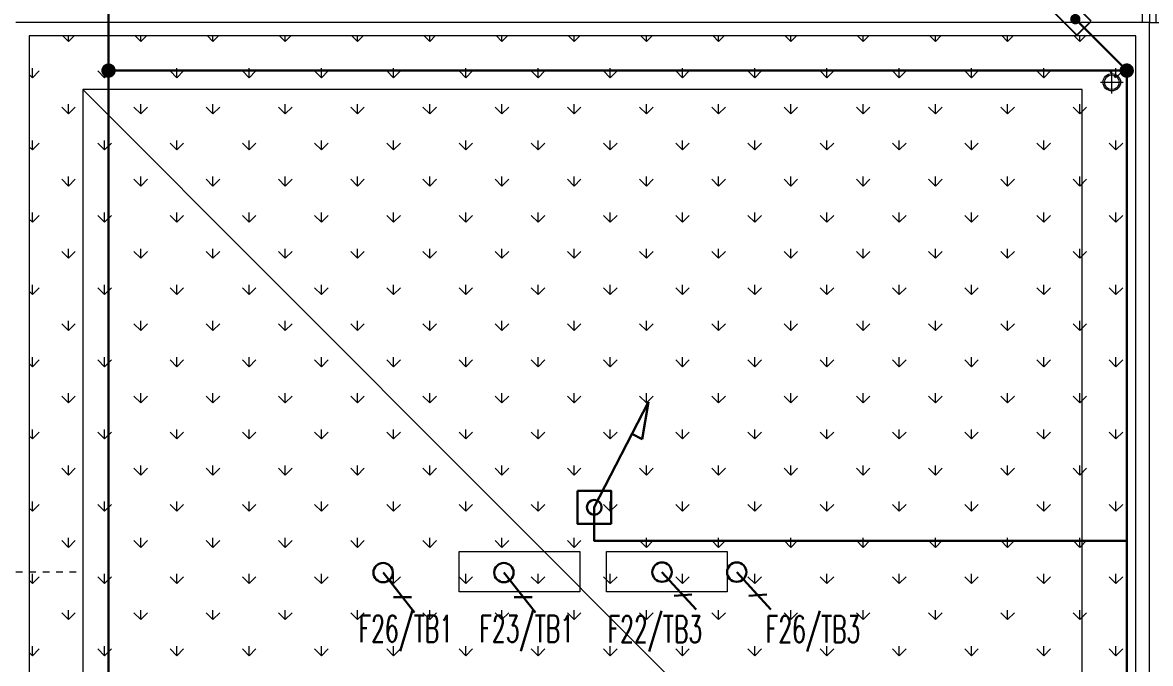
# Model space of a CAD drawing. Header units: millimetres. Extents: x 1780 to 154263, y -7240 to 17216.
# Drawn here: x 128269 to 129110, y 3219 to 3697 of the extents above; entities that cross this region are included whole.
import ezdxf

# ---------------------------------------------------------------- set-up
doc = ezdxf.new("R2010")
doc.units = ezdxf.units.MM
doc.linetypes.add('0.5_0.5', pattern=[1, 0.5, -0.5])
for name, color, linetype, lineweight in [('2d_SX_aranżacja drukowana', 200, 'Continuous', 5), ('2d_SX_instalacje - kanalizacja opadowa', 130, 'Continuous', 5), ('2d_SX_instalacje szkic - kanalizacja sanitarna', 44, 'Continuous', 5), ('2d_SX_przebicia', 96, 'Continuous', 13), ('2d_SX_szraf', 251, 'Continuous', 0), ('2d_SX_widok', 10, 'Continuous', 9)]:
    doc.layers.add(name, color=color, linetype=linetype, lineweight=lineweight)
for name, color, linetype in [('2d_SX_rewizja 18 września', 210, 'Continuous'), ('60 instalacje elektryka', 10, 'Continuous'), ('BA-widok', 1, 'Continuous')]:
    doc.layers.add(name, color=color, linetype=linetype)
doc.styles.add('OPIS', font='simplex.shx', dxfattribs={"width": 0.7, "height": 4})

# ---------------------------------------------------------------- blocks, each defined once
blk = doc.blocks.new('bc dach')
at = {"layer": '2d_SX_aranżacja drukowana', "color": 8}
for p, q in [((108007.61, 5210.34), (108007.61, 5240.34)), ((108007.61, 5240.34), (108097.61, 5240.34)), ((108097.61, 5240.34), (108097.61, 5210.34)), ((108117.61, 5210.34), (108117.61, 5240.34)), ((108117.61, 5240.34), (108207.61, 5240.34)), ((108207.61, 5240.34), (108207.61, 5210.34)), ((108097.61, 5210.34), (108007.61, 5210.34)), ((108207.61, 5210.34), (108117.61, 5210.34))]:
    blk.add_line(p, q, dxfattribs=at)
at = {"layer": '2d_SX_instalacje - kanalizacja opadowa', "color": 8, "linetype": '0.5_0.5', "ltscale": 10}
blk.add_line((107677, 5225.34), (107722, 5225.34), dxfattribs=at)
at = {"layer": '2d_SX_instalacje szkic - kanalizacja sanitarna', "color": 8}
for points in [[(108494.5, 5581.84), (108494.5, 5598.84)], [(108486, 5590.34), (108503, 5590.34)]]:
    blk.add_lwpolyline(points, dxfattribs=at)
blk.add_circle((108494.5, 5590.34), 5.5, dxfattribs=at)
at = {"layer": '2d_SX_przebicia', "color": 8}
blk.add_circle((108494.5, 5590.34), 6.5, dxfattribs=at)
at = {"layer": '2d_SX_szraf', "color": 8, "linetype": 'Continuous'}
for p, q in [((107716.29, 5620.67), (107712.12, 5624.84)), ((107716.29, 5620.67), (107716.29, 5624.84)), ((107716.29, 5620.67), (107720.46, 5624.84)), ((107770.17, 5620.67), (107766, 5624.84)), ((107770.17, 5620.67), (107770.17, 5624.84)), ((107770.17, 5620.67), (107774.34, 5624.84)), ((107824.05, 5620.67), (107819.88, 5624.84)), ((107824.05, 5620.67), (107824.05, 5624.84)), ((107824.05, 5620.67), (107828.22, 5624.84)), ((107877.93, 5620.67), (107873.76, 5624.84)), ((107877.93, 5620.67), (107877.93, 5624.84)), ((107877.93, 5620.67), (107882.1, 5624.84)), ((107931.81, 5620.67), (107927.64, 5624.84)), ((107931.81, 5620.67), (107931.81, 5624.84)), ((107931.81, 5620.67), (107935.98, 5624.84)), ((107985.69, 5620.67), (107981.52, 5624.84)), ((107985.69, 5620.67), (107985.69, 5624.84)), ((107985.69, 5620.67), (107989.87, 5624.84)), ((108039.58, 5620.67), (108035.4, 5624.84)), ((108039.58, 5620.67), (108039.58, 5624.84)), ((108039.58, 5620.67), (108043.75, 5624.84)), ((108093.46, 5620.67), (108089.29, 5624.84)), ((108093.46, 5620.67), (108093.46, 5624.84)), ((108093.46, 5620.67), (108097.63, 5624.84)), ((108147.34, 5620.67), (108143.17, 5624.84)), ((108147.34, 5620.67), (108147.34, 5624.84)), ((108147.34, 5620.67), (108151.51, 5624.84)), ((108201.22, 5620.67), (108197.05, 5624.84)), ((108201.22, 5620.67), (108201.22, 5624.84)), ((108201.22, 5620.67), (108205.39, 5624.84)), ((108255.1, 5620.67), (108250.93, 5624.84)), ((108255.1, 5620.67), (108255.1, 5624.84)), ((108255.1, 5620.67), (108259.27, 5624.84)), ((108308.98, 5620.67), (108304.81, 5624.84)), ((108308.98, 5620.67), (108308.98, 5624.84)), ((108308.98, 5620.67), (108313.16, 5624.84)), ((108362.87, 5620.67), (108358.69, 5624.84)), ((108362.87, 5620.67), (108362.87, 5624.84)), ((108362.87, 5620.67), (108367.04, 5624.84)), ((108416.75, 5620.67), (108412.58, 5624.84)), ((108416.75, 5620.67), (108416.75, 5624.84)), ((108416.75, 5620.67), (108420.92, 5624.84)), ((108470.63, 5620.67), (108466.46, 5624.84)), ((108470.63, 5620.67), (108470.63, 5624.84)), ((108470.63, 5620.67), (108474.8, 5624.84)), ((107689.35, 5593.73), (107687, 5596.08)), ((107689.35, 5593.73), (107689.35, 5600.87)), ((107689.35, 5593.73), (107694.4, 5598.78)), ((107743.23, 5593.73), (107738.18, 5598.78)), ((107743.23, 5593.73), (107743.23, 5600.87)), ((107743.23, 5593.73), (107748.28, 5598.78)), ((107797.11, 5593.73), (107792.06, 5598.78)), ((107797.11, 5593.73), (107797.11, 5600.87)), ((107797.11, 5593.73), (107802.16, 5598.78)), ((107850.99, 5593.73), (107845.94, 5598.78)), ((107850.99, 5593.73), (107850.99, 5600.87)), ((107850.99, 5593.73), (107856.04, 5598.78)), ((107904.87, 5593.73), (107899.82, 5598.78)), ((107904.87, 5593.73), (107904.87, 5600.87)), ((107904.87, 5593.73), (107909.92, 5598.78)), ((107958.75, 5593.73), (107953.7, 5598.78)), ((107958.75, 5593.73), (107958.75, 5600.87)), ((107958.75, 5593.73), (107963.81, 5598.78)), ((108012.64, 5593.73), (108007.58, 5598.78)), ((108012.64, 5593.73), (108012.64, 5600.87)), ((108012.64, 5593.73), (108017.69, 5598.78)), ((108066.52, 5593.73), (108061.47, 5598.78)), ((108066.52, 5593.73), (108066.52, 5600.87)), ((108066.52, 5593.73), (108071.57, 5598.78)), ((108120.4, 5593.73), (108115.35, 5598.78)), ((108120.4, 5593.73), (108120.4, 5600.87)), ((108120.4, 5593.73), (108125.45, 5598.78)), ((108174.28, 5593.73), (108169.23, 5598.78)), ((108174.28, 5593.73), (108174.28, 5600.87)), ((108174.28, 5593.73), (108179.33, 5598.78)), ((108228.16, 5593.73), (108223.11, 5598.78)), ((108228.16, 5593.73), (108228.16, 5600.87)), ((108228.16, 5593.73), (108233.21, 5598.78)), ((108282.04, 5593.73), (108276.99, 5598.78)), ((108282.04, 5593.73), (108282.04, 5600.87)), ((108282.04, 5593.73), (108287.09, 5598.78)), ((108335.92, 5593.73), (108330.87, 5598.78)), ((108335.92, 5593.73), (108335.92, 5600.87)), ((108335.92, 5593.73), (108340.98, 5598.78)), ((108389.81, 5593.73), (108384.75, 5598.78)), ((108389.81, 5593.73), (108389.81, 5600.87)), ((108389.81, 5593.73), (108394.86, 5598.78)), ((108443.69, 5593.73), (108438.64, 5598.78)), ((108443.69, 5593.73), (108443.69, 5600.87)), ((108443.69, 5593.73), (108448.74, 5598.78)), ((108494.5, 5596.8), (108492.52, 5598.78)), ((108497.57, 5593.73), (108496.13, 5595.16)), ((108497.57, 5594.57), (108497.57, 5600.87)), ((108498.16, 5594.32), (108502.62, 5598.78)), ((107716.29, 5566.79), (107711.24, 5571.84)), ((107716.29, 5566.79), (107716.29, 5573.93)), ((107716.29, 5566.79), (107721.34, 5571.84)), ((107770.17, 5566.79), (107765.12, 5571.84)), ((107770.17, 5566.79), (107770.17, 5573.93)), ((107770.17, 5566.79), (107775.22, 5571.84)), ((107824.05, 5566.79), (107819, 5571.84)), ((107824.05, 5566.79), (107824.05, 5573.93)), ((107824.05, 5566.79), (107829.1, 5571.84)), ((107877.93, 5566.79), (107872.88, 5571.84)), ((107877.93, 5566.79), (107877.93, 5573.93)), ((107877.93, 5566.79), (107882.98, 5571.84)), ((107931.81, 5566.79), (107926.76, 5571.84)), ((107931.81, 5566.79), (107931.81, 5573.93)), ((107931.81, 5566.79), (107936.86, 5571.84)), ((107985.69, 5566.79), (107980.64, 5571.84)), ((107985.69, 5566.79), (107985.69, 5573.93)), ((107985.69, 5566.79), (107990.75, 5571.84)), ((108039.58, 5566.79), (108034.52, 5571.84)), ((108039.58, 5566.79), (108039.58, 5573.93)), ((108039.58, 5566.79), (108044.63, 5571.84)), ((108093.46, 5566.79), (108088.41, 5571.84)), ((108093.46, 5566.79), (108093.46, 5573.93)), ((108093.46, 5566.79), (108098.51, 5571.84)), ((108147.34, 5566.79), (108142.29, 5571.84)), ((108147.34, 5566.79), (108147.34, 5573.93)), ((108147.34, 5566.79), (108152.39, 5571.84)), ((108201.22, 5566.79), (108196.17, 5571.84)), ((108201.22, 5566.79), (108201.22, 5573.93)), ((108201.22, 5566.79), (108206.27, 5571.84)), ((108255.1, 5566.79), (108250.05, 5571.84)), ((108255.1, 5566.79), (108255.1, 5573.93)), ((108255.1, 5566.79), (108260.15, 5571.84)), ((108308.98, 5566.79), (108303.93, 5571.84)), ((108308.98, 5566.79), (108308.98, 5573.93)), ((108308.98, 5566.79), (108314.04, 5571.84)), ((108362.87, 5566.79), (108357.81, 5571.84)), ((108362.87, 5566.79), (108362.87, 5573.93)), ((108362.87, 5566.79), (108367.92, 5571.84)), ((108416.75, 5566.79), (108411.7, 5571.84)), ((108416.75, 5566.79), (108416.75, 5573.93)), ((108416.75, 5566.79), (108421.8, 5571.84)), ((108470.63, 5566.79), (108465.58, 5571.84)), ((108470.63, 5566.79), (108470.63, 5573.93)), ((108470.63, 5566.79), (108475.68, 5571.84)), ((107689.35, 5539.85), (107689.35, 5546.99)), ((107689.35, 5539.85), (107694.4, 5544.9)), ((107743.23, 5539.85), (107738.18, 5544.9)), ((107743.23, 5539.85), (107743.23, 5546.99)), ((107743.23, 5539.85), (107748.28, 5544.9)), ((107797.11, 5539.85), (107792.06, 5544.9)), ((107797.11, 5539.85), (107797.11, 5546.99)), ((107797.11, 5539.85), (107802.16, 5544.9)), ((107850.99, 5539.85), (107845.94, 5544.9)), ((107850.99, 5539.85), (107850.99, 5546.99)), ((107850.99, 5539.85), (107856.04, 5544.9)), ((107904.87, 5539.85), (107899.82, 5544.9)), ((107904.87, 5539.85), (107904.87, 5546.99)), ((107904.87, 5539.85), (107909.92, 5544.9)), ((107958.75, 5539.85), (107953.7, 5544.9)), ((107958.75, 5539.85), (107958.75, 5546.99)), ((107958.75, 5539.85), (107963.81, 5544.9)), ((108012.64, 5539.85), (108007.58, 5544.9)), ((108012.64, 5539.85), (108012.64, 5546.99)), ((108012.64, 5539.85), (108017.69, 5544.9)), ((108066.52, 5539.85), (108061.47, 5544.9)), ((108066.52, 5539.85), (108066.52, 5546.99)), ((108066.52, 5539.85), (108071.57, 5544.9)), ((108120.4, 5539.85), (108115.35, 5544.9)), ((108120.4, 5539.85), (108120.4, 5546.99)), ((108120.4, 5539.85), (108125.45, 5544.9)), ((108174.28, 5539.85), (108169.23, 5544.9)), ((108174.28, 5539.85), (108174.28, 5546.99)), ((108174.28, 5539.85), (108179.33, 5544.9)), ((108228.16, 5539.85), (108223.11, 5544.9)), ((108228.16, 5539.85), (108228.16, 5546.99)), ((108228.16, 5539.85), (108233.21, 5544.9)), ((108282.04, 5539.85), (108276.99, 5544.9)), ((108282.04, 5539.85), (108282.04, 5546.99)), ((108282.04, 5539.85), (108287.09, 5544.9)), ((108335.92, 5539.85), (108330.87, 5544.9)), ((108335.92, 5539.85), (108335.92, 5546.99)), ((108335.92, 5539.85), (108340.98, 5544.9)), ((108389.81, 5539.85), (108384.75, 5544.9)), ((108389.81, 5539.85), (108389.81, 5546.99)), ((108389.81, 5539.85), (108394.86, 5544.9)), ((108443.69, 5539.85), (108438.64, 5544.9)), ((108443.69, 5539.85), (108443.69, 5546.99)), ((108443.69, 5539.85), (108448.74, 5544.9)), ((108497.57, 5539.85), (108492.52, 5544.9)), ((108497.57, 5539.85), (108497.57, 5546.99)), ((108497.57, 5539.85), (108502.62, 5544.9)), ((107689.35, 5539.85), (107687, 5542.2)), ((107716.29, 5512.91), (107716.29, 5520.05)), ((107770.17, 5512.91), (107770.17, 5520.05)), ((107824.05, 5512.91), (107824.05, 5520.05)), ((107877.93, 5512.91), (107877.93, 5520.05)), ((107931.81, 5512.91), (107931.81, 5520.05)), ((107985.69, 5512.91), (107985.69, 5520.05)), ((108039.58, 5512.91), (108039.58, 5520.05)), ((108093.46, 5512.91), (108093.46, 5520.05)), ((108147.34, 5512.91), (108147.34, 5520.05)), ((108201.22, 5512.91), (108201.22, 5520.05)), ((108255.1, 5512.91), (108255.1, 5520.05)), ((108308.98, 5512.91), (108308.98, 5520.05)), ((108362.87, 5512.91), (108362.87, 5520.05)), ((108416.75, 5512.91), (108416.75, 5520.05)), ((108470.63, 5512.91), (108470.63, 5520.05)), ((107716.29, 5512.91), (107711.24, 5517.96)), ((107716.29, 5512.91), (107721.34, 5517.96)), ((107770.17, 5512.91), (107765.12, 5517.96)), ((107770.17, 5512.91), (107775.22, 5517.96)), ((107824.05, 5512.91), (107819, 5517.96)), ((107824.05, 5512.91), (107829.1, 5517.96)), ((107877.93, 5512.91), (107872.88, 5517.96)), ((107877.93, 5512.91), (107882.98, 5517.96)), ((107931.81, 5512.91), (107926.76, 5517.96)), ((107931.81, 5512.91), (107936.86, 5517.96)), ((107985.69, 5512.91), (107980.64, 5517.96)), ((107985.69, 5512.91), (107990.75, 5517.96)), ((108039.58, 5512.91), (108034.52, 5517.96)), ((108039.58, 5512.91), (108044.63, 5517.96)), ((108093.46, 5512.91), (108088.41, 5517.96)), ((108093.46, 5512.91), (108098.51, 5517.96)), ((108147.34, 5512.91), (108142.29, 5517.96)), ((108147.34, 5512.91), (108152.39, 5517.96)), ((108201.22, 5512.91), (108196.17, 5517.96)), ((108201.22, 5512.91), (108206.27, 5517.96)), ((108255.1, 5512.91), (108250.05, 5517.96)), ((108255.1, 5512.91), (108260.15, 5517.96)), ((108308.98, 5512.91), (108303.93, 5517.96)), ((108308.98, 5512.91), (108314.04, 5517.96)), ((108362.87, 5512.91), (108357.81, 5517.96)), ((108362.87, 5512.91), (108367.92, 5517.96)), ((108416.75, 5512.91), (108411.7, 5517.96)), ((108416.75, 5512.91), (108421.8, 5517.96)), ((108470.63, 5512.91), (108465.58, 5517.96)), ((108470.63, 5512.91), (108475.68, 5517.96)), ((107689.35, 5485.97), (107687, 5488.31)), ((107689.35, 5485.97), (107689.35, 5493.11)), ((107689.35, 5485.97), (107694.4, 5491.02)), ((107743.23, 5485.97), (107738.18, 5491.02)), ((107743.23, 5485.97), (107743.23, 5493.11)), ((107743.23, 5485.97), (107748.28, 5491.02)), ((107797.11, 5485.97), (107792.06, 5491.02)), ((107797.11, 5485.97), (107797.11, 5493.11)), ((107797.11, 5485.97), (107802.16, 5491.02)), ((107850.99, 5485.97), (107845.94, 5491.02)), ((107850.99, 5485.97), (107850.99, 5493.11)), ((107850.99, 5485.97), (107856.04, 5491.02)), ((107904.87, 5485.97), (107899.82, 5491.02)), ((107904.87, 5485.97), (107904.87, 5493.11)), ((107904.87, 5485.97), (107909.92, 5491.02)), ((107958.75, 5485.97), (107953.7, 5491.02)), ((107958.75, 5485.97), (107958.75, 5493.11)), ((107958.75, 5485.97), (107963.81, 5491.02)), ((108012.64, 5485.97), (108007.58, 5491.02)), ((108012.64, 5485.97), (108012.64, 5493.11)), ((108012.64, 5485.97), (108017.69, 5491.02)), ((108066.52, 5485.97), (108061.47, 5491.02)), ((108066.52, 5485.97), (108066.52, 5493.11)), ((108066.52, 5485.97), (108071.57, 5491.02)), ((108120.4, 5485.97), (108115.35, 5491.02)), ((108120.4, 5485.97), (108120.4, 5493.11)), ((108120.4, 5485.97), (108125.45, 5491.02)), ((108174.28, 5485.97), (108169.23, 5491.02)), ((108174.28, 5485.97), (108174.28, 5493.11)), ((108174.28, 5485.97), (108179.33, 5491.02)), ((108228.16, 5485.97), (108223.11, 5491.02)), ((108228.16, 5485.97), (108228.16, 5493.11)), ((108228.16, 5485.97), (108233.21, 5491.02)), ((108282.04, 5485.97), (108276.99, 5491.02)), ((108282.04, 5485.97), (108282.04, 5493.11)), ((108282.04, 5485.97), (108287.09, 5491.02)), ((108335.92, 5485.97), (108330.87, 5491.02)), ((108335.92, 5485.97), (108335.92, 5493.11)), ((108335.92, 5485.97), (108340.98, 5491.02)), ((108389.81, 5485.97), (108384.75, 5491.02)), ((108389.81, 5485.97), (108389.81, 5493.11)), ((108389.81, 5485.97), (108394.86, 5491.02)), ((108443.69, 5485.97), (108438.64, 5491.02)), ((108443.69, 5485.97), (108443.69, 5493.11)), ((108443.69, 5485.97), (108448.74, 5491.02)), ((108497.57, 5485.97), (108492.52, 5491.02)), ((108497.57, 5485.97), (108497.57, 5493.11)), ((108497.57, 5485.97), (108502.62, 5491.02)), ((107716.29, 5459.03), (107711.24, 5464.08)), ((107716.29, 5459.03), (107716.29, 5466.17)), ((107716.29, 5459.03), (107721.34, 5464.08)), ((107770.17, 5459.03), (107765.12, 5464.08)), ((107770.17, 5459.03), (107770.17, 5466.17)), ((107770.17, 5459.03), (107775.22, 5464.08)), ((107824.05, 5459.03), (107819, 5464.08)), ((107824.05, 5459.03), (107824.05, 5466.17)), ((107824.05, 5459.03), (107829.1, 5464.08)), ((107877.93, 5459.03), (107872.88, 5464.08)), ((107877.93, 5459.03), (107877.93, 5466.17)), ((107877.93, 5459.03), (107882.98, 5464.08)), ((107931.81, 5459.03), (107926.76, 5464.08)), ((107931.81, 5459.03), (107931.81, 5466.17)), ((107931.81, 5459.03), (107936.86, 5464.08)), ((107985.69, 5459.03), (107980.64, 5464.08)), ((107985.69, 5459.03), (107985.69, 5466.17)), ((107985.69, 5459.03), (107990.75, 5464.08)), ((108039.58, 5459.03), (108034.52, 5464.08)), ((108039.58, 5459.03), (108039.58, 5466.17)), ((108039.58, 5459.03), (108044.63, 5464.08)), ((108093.46, 5459.03), (108088.41, 5464.08)), ((108093.46, 5459.03), (108093.46, 5466.17)), ((108093.46, 5459.03), (108098.51, 5464.08)), ((108147.34, 5459.03), (108142.29, 5464.08)), ((108147.34, 5459.03), (108147.34, 5466.17)), ((108147.34, 5459.03), (108152.39, 5464.08)), ((108201.22, 5459.03), (108196.17, 5464.08)), ((108201.22, 5459.03), (108201.22, 5466.17)), ((108201.22, 5459.03), (108206.27, 5464.08)), ((108255.1, 5459.03), (108250.05, 5464.08)), ((108255.1, 5459.03), (108255.1, 5466.17)), ((108255.1, 5459.03), (108260.15, 5464.08)), ((108308.98, 5459.03), (108303.93, 5464.08)), ((108308.98, 5459.03), (108308.98, 5466.17)), ((108308.98, 5459.03), (108314.04, 5464.08)), ((108362.87, 5459.03), (108357.81, 5464.08)), ((108362.87, 5459.03), (108362.87, 5466.17)), ((108362.87, 5459.03), (108367.92, 5464.08)), ((108416.75, 5459.03), (108411.7, 5464.08)), ((108416.75, 5459.03), (108416.75, 5466.17)), ((108416.75, 5459.03), (108421.8, 5464.08)), ((108470.63, 5459.03), (108465.58, 5464.08)), ((108470.63, 5459.03), (108470.63, 5466.17)), ((108470.63, 5459.03), (108475.68, 5464.08)), ((107689.35, 5432.08), (107689.35, 5439.23)), ((107689.35, 5432.08), (107694.4, 5437.14)), ((107743.23, 5432.08), (107738.18, 5437.14)), ((107743.23, 5432.08), (107743.23, 5439.23)), ((107743.23, 5432.08), (107748.28, 5437.14)), ((107797.11, 5432.08), (107792.06, 5437.14)), ((107797.11, 5432.08), (107797.11, 5439.23)), ((107797.11, 5432.08), (107802.16, 5437.14)), ((107850.99, 5432.08), (107845.94, 5437.14)), ((107850.99, 5432.08), (107850.99, 5439.23)), ((107850.99, 5432.08), (107856.04, 5437.14)), ((107904.87, 5432.08), (107899.82, 5437.14)), ((107904.87, 5432.08), (107904.87, 5439.23)), ((107904.87, 5432.08), (107909.92, 5437.14)), ((107958.75, 5432.08), (107953.7, 5437.14)), ((107958.75, 5432.08), (107958.75, 5439.23)), ((107958.75, 5432.08), (107963.81, 5437.14)), ((108012.64, 5432.08), (108007.58, 5437.14)), ((108012.64, 5432.08), (108012.64, 5439.23)), ((108012.64, 5432.08), (108017.69, 5437.14)), ((108066.52, 5432.08), (108061.47, 5437.14)), ((108066.52, 5432.08), (108066.52, 5439.23)), ((108066.52, 5432.08), (108071.57, 5437.14)), ((108120.4, 5432.08), (108115.35, 5437.14)), ((108120.4, 5432.08), (108120.4, 5439.23)), ((108120.4, 5432.08), (108125.45, 5437.14)), ((108174.28, 5432.08), (108169.23, 5437.14)), ((108174.28, 5432.08), (108174.28, 5439.23)), ((108174.28, 5432.08), (108179.33, 5437.14)), ((108228.16, 5432.08), (108223.11, 5437.14)), ((108228.16, 5432.08), (108228.16, 5439.23)), ((108228.16, 5432.08), (108233.21, 5437.14)), ((108282.04, 5432.08), (108276.99, 5437.14)), ((108282.04, 5432.08), (108282.04, 5439.23)), ((108282.04, 5432.08), (108287.09, 5437.14)), ((108335.92, 5432.08), (108330.87, 5437.14)), ((108335.92, 5432.08), (108335.92, 5439.23)), ((108335.92, 5432.08), (108340.98, 5437.14)), ((108389.81, 5432.08), (108384.75, 5437.14)), ((108389.81, 5432.08), (108389.81, 5439.23)), ((108389.81, 5432.08), (108394.86, 5437.14)), ((108443.69, 5432.08), (108438.64, 5437.14)), ((108443.69, 5432.08), (108443.69, 5439.23)), ((108443.69, 5432.08), (108448.74, 5437.14)), ((108497.57, 5432.08), (108492.52, 5437.14)), ((108497.57, 5432.08), (108497.57, 5439.23)), ((108497.57, 5432.08), (108502.62, 5437.14)), ((107689.35, 5432.08), (107687, 5434.43)), ((107716.29, 5405.14), (107711.24, 5410.2)), ((107716.29, 5405.14), (107716.29, 5412.29)), ((107716.29, 5405.14), (107721.34, 5410.2)), ((107770.17, 5405.14), (107765.12, 5410.2)), ((107770.17, 5405.14), (107770.17, 5412.29)), ((107770.17, 5405.14), (107775.22, 5410.2)), ((107824.05, 5405.14), (107819, 5410.2)), ((107824.05, 5405.14), (107824.05, 5412.29)), ((107824.05, 5405.14), (107829.1, 5410.2)), ((107877.93, 5405.14), (107872.88, 5410.2)), ((107877.93, 5405.14), (107877.93, 5412.29)), ((107877.93, 5405.14), (107882.98, 5410.2)), ((107931.81, 5405.14), (107926.76, 5410.2)), ((107931.81, 5405.14), (107931.81, 5412.29)), ((107931.81, 5405.14), (107936.86, 5410.2)), ((107985.69, 5405.14), (107980.64, 5410.2)), ((107985.69, 5405.14), (107985.69, 5412.29)), ((107985.69, 5405.14), (107990.75, 5410.2)), ((108039.58, 5405.14), (108034.52, 5410.2)), ((108039.58, 5405.14), (108039.58, 5412.29)), ((108039.58, 5405.14), (108044.63, 5410.2)), ((108093.46, 5405.14), (108088.41, 5410.2)), ((108093.46, 5405.14), (108093.46, 5412.29)), ((108093.46, 5405.14), (108098.51, 5410.2)), ((108147.34, 5405.14), (108142.29, 5410.2)), ((108147.34, 5405.14), (108147.34, 5412.29)), ((108147.34, 5405.14), (108152.39, 5410.2)), ((108201.22, 5405.14), (108196.17, 5410.2)), ((108201.22, 5405.14), (108201.22, 5412.29)), ((108201.22, 5405.14), (108206.27, 5410.2)), ((108255.1, 5405.14), (108250.05, 5410.2)), ((108255.1, 5405.14), (108255.1, 5412.29)), ((108255.1, 5405.14), (108260.15, 5410.2)), ((108308.98, 5405.14), (108303.93, 5410.2)), ((108308.98, 5405.14), (108308.98, 5412.29)), ((108308.98, 5405.14), (108314.04, 5410.2)), ((108362.87, 5405.14), (108357.81, 5410.2)), ((108362.87, 5405.14), (108362.87, 5412.29)), ((108362.87, 5405.14), (108367.92, 5410.2)), ((108416.75, 5405.14), (108411.7, 5410.2)), ((108416.75, 5405.14), (108416.75, 5412.29)), ((108416.75, 5405.14), (108421.8, 5410.2)), ((108470.63, 5405.14), (108465.58, 5410.2)), ((108470.63, 5405.14), (108470.63, 5412.29)), ((108470.63, 5405.14), (108475.68, 5410.2)), ((107689.35, 5378.2), (107689.35, 5385.35)), ((107743.23, 5378.2), (107743.23, 5385.35)), ((107797.11, 5378.2), (107797.11, 5385.35)), ((107850.99, 5378.2), (107850.99, 5385.35)), ((107904.87, 5378.2), (107904.87, 5385.35)), ((107958.75, 5378.2), (107958.75, 5385.35)), ((108012.64, 5378.2), (108012.64, 5385.35)), ((108066.52, 5378.2), (108066.52, 5385.35)), ((108120.4, 5378.2), (108120.4, 5385.35)), ((108174.28, 5378.2), (108174.28, 5385.35)), ((108228.16, 5378.2), (108228.16, 5385.35)), ((108282.04, 5378.2), (108282.04, 5385.35)), ((108335.92, 5378.2), (108335.92, 5385.35)), ((108389.81, 5378.2), (108389.81, 5385.35)), ((108443.69, 5378.2), (108443.69, 5385.35)), ((108497.57, 5378.2), (108497.57, 5385.35)), ((107689.35, 5378.2), (107687, 5380.55)), ((107689.35, 5378.2), (107694.4, 5383.25)), ((107743.23, 5378.2), (107738.18, 5383.25)), ((107743.23, 5378.2), (107748.28, 5383.25)), ((107797.11, 5378.2), (107792.06, 5383.25)), ((107797.11, 5378.2), (107802.16, 5383.25)), ((107850.99, 5378.2), (107845.94, 5383.25)), ((107850.99, 5378.2), (107856.04, 5383.25)), ((107904.87, 5378.2), (107899.82, 5383.25)), ((107904.87, 5378.2), (107909.92, 5383.25)), ((107958.75, 5378.2), (107953.7, 5383.25)), ((107958.75, 5378.2), (107963.81, 5383.25)), ((108012.64, 5378.2), (108007.58, 5383.25)), ((108012.64, 5378.2), (108017.69, 5383.25)), ((108066.52, 5378.2), (108061.47, 5383.25)), ((108066.52, 5378.2), (108071.57, 5383.25)), ((108120.4, 5378.2), (108115.35, 5383.25)), ((108120.4, 5378.2), (108125.45, 5383.25)), ((108174.28, 5378.2), (108169.23, 5383.25)), ((108174.28, 5378.2), (108179.33, 5383.25)), ((108228.16, 5378.2), (108223.11, 5383.25)), ((108228.16, 5378.2), (108233.21, 5383.25)), ((108282.04, 5378.2), (108276.99, 5383.25)), ((108282.04, 5378.2), (108287.09, 5383.25)), ((108335.92, 5378.2), (108330.87, 5383.25)), ((108335.92, 5378.2), (108340.98, 5383.25)), ((108389.81, 5378.2), (108384.75, 5383.25)), ((108389.81, 5378.2), (108394.86, 5383.25)), ((108443.69, 5378.2), (108438.64, 5383.25)), ((108443.69, 5378.2), (108448.74, 5383.25)), ((108497.57, 5378.2), (108492.52, 5383.25)), ((108497.57, 5378.2), (108502.62, 5383.25)), ((107716.29, 5351.26), (107711.24, 5356.31)), ((107716.29, 5351.26), (107716.29, 5358.41)), ((107716.29, 5351.26), (107721.34, 5356.31)), ((107770.17, 5351.26), (107765.12, 5356.31)), ((107770.17, 5351.26), (107770.17, 5358.41)), ((107770.17, 5351.26), (107775.22, 5356.31)), ((107824.05, 5351.26), (107819, 5356.31)), ((107824.05, 5351.26), (107824.05, 5358.41)), ((107824.05, 5351.26), (107829.1, 5356.31)), ((107877.93, 5351.26), (107872.88, 5356.31)), ((107877.93, 5351.26), (107877.93, 5358.41)), ((107877.93, 5351.26), (107882.98, 5356.31)), ((107931.81, 5351.26), (107926.76, 5356.31)), ((107931.81, 5351.26), (107931.81, 5358.41)), ((107931.81, 5351.26), (107936.86, 5356.31)), ((107985.69, 5351.26), (107980.64, 5356.31)), ((107985.69, 5351.26), (107985.69, 5358.41)), ((107985.69, 5351.26), (107990.75, 5356.31)), ((108039.58, 5351.26), (108034.52, 5356.31)), ((108039.58, 5351.26), (108039.58, 5358.41)), ((108039.58, 5351.26), (108044.63, 5356.31)), ((108093.46, 5351.26), (108088.41, 5356.31)), ((108093.46, 5351.26), (108093.46, 5358.41)), ((108093.46, 5351.26), (108098.51, 5356.31)), ((108147.34, 5351.26), (108142.29, 5356.31)), ((108147.34, 5351.26), (108147.34, 5358.41)), ((108147.34, 5351.26), (108152.39, 5356.31)), ((108201.22, 5351.26), (108196.17, 5356.31)), ((108201.22, 5351.26), (108201.22, 5358.41)), ((108201.22, 5351.26), (108206.27, 5356.31)), ((108255.1, 5351.26), (108250.05, 5356.31)), ((108255.1, 5351.26), (108255.1, 5358.41)), ((108255.1, 5351.26), (108260.15, 5356.31)), ((108308.98, 5351.26), (108303.93, 5356.31)), ((108308.98, 5351.26), (108308.98, 5358.41)), ((108308.98, 5351.26), (108314.04, 5356.31)), ((108362.87, 5351.26), (108357.81, 5356.31)), ((108362.87, 5351.26), (108362.87, 5358.41)), ((108362.87, 5351.26), (108367.92, 5356.31)), ((108416.75, 5351.26), (108411.7, 5356.31)), ((108416.75, 5351.26), (108416.75, 5358.41)), ((108416.75, 5351.26), (108421.8, 5356.31)), ((108470.63, 5351.26), (108465.58, 5356.31)), ((108470.63, 5351.26), (108470.63, 5358.41)), ((108470.63, 5351.26), (108475.68, 5356.31)), ((107689.35, 5324.32), (107687, 5326.67)), ((107689.35, 5324.32), (107689.35, 5331.47)), ((107689.35, 5324.32), (107694.4, 5329.37)), ((107743.23, 5324.32), (107738.18, 5329.37)), ((107743.23, 5324.32), (107743.23, 5331.47)), ((107743.23, 5324.32), (107748.28, 5329.37)), ((107797.11, 5324.32), (107792.06, 5329.37)), ((107797.11, 5324.32), (107797.11, 5331.47)), ((107797.11, 5324.32), (107802.16, 5329.37)), ((107850.99, 5324.32), (107845.94, 5329.37)), ((107850.99, 5324.32), (107850.99, 5331.47)), ((107850.99, 5324.32), (107856.04, 5329.37)), ((107904.87, 5324.32), (107899.82, 5329.37)), ((107904.87, 5324.32), (107904.87, 5331.47)), ((107904.87, 5324.32), (107909.92, 5329.37)), ((107958.75, 5324.32), (107953.7, 5329.37)), ((107958.75, 5324.32), (107958.75, 5331.47)), ((107958.75, 5324.32), (107963.81, 5329.37)), ((108012.64, 5324.32), (108007.58, 5329.37)), ((108012.64, 5324.32), (108012.64, 5331.47)), ((108012.64, 5324.32), (108017.69, 5329.37)), ((108066.52, 5324.32), (108061.47, 5329.37)), ((108066.52, 5324.32), (108066.52, 5331.47)), ((108066.52, 5324.32), (108071.57, 5329.37)), ((108120.4, 5324.32), (108115.35, 5329.37)), ((108120.4, 5324.32), (108120.4, 5331.47)), ((108120.4, 5324.32), (108125.45, 5329.37)), ((108174.28, 5324.32), (108169.23, 5329.37)), ((108174.28, 5324.32), (108174.28, 5331.47)), ((108174.28, 5324.32), (108179.33, 5329.37)), ((108228.16, 5324.32), (108223.11, 5329.37)), ((108228.16, 5324.32), (108228.16, 5331.47)), ((108228.16, 5324.32), (108233.21, 5329.37)), ((108282.04, 5324.32), (108276.99, 5329.37)), ((108282.04, 5324.32), (108282.04, 5331.47)), ((108282.04, 5324.32), (108287.09, 5329.37)), ((108335.92, 5324.32), (108330.87, 5329.37)), ((108335.92, 5324.32), (108335.92, 5331.47)), ((108335.92, 5324.32), (108340.98, 5329.37)), ((108389.81, 5324.32), (108384.75, 5329.37)), ((108389.81, 5324.32), (108389.81, 5331.47)), ((108389.81, 5324.32), (108394.86, 5329.37)), ((108443.69, 5324.32), (108438.64, 5329.37)), ((108443.69, 5324.32), (108443.69, 5331.47)), ((108443.69, 5324.32), (108448.74, 5329.37)), ((108497.57, 5324.32), (108492.52, 5329.37)), ((108497.57, 5324.32), (108497.57, 5331.47)), ((108497.57, 5324.32), (108502.62, 5329.37)), ((107716.29, 5297.38), (107711.24, 5302.43)), ((107716.29, 5297.38), (107716.29, 5304.52)), ((107716.29, 5297.38), (107721.34, 5302.43)), ((107770.17, 5297.38), (107765.12, 5302.43)), ((107770.17, 5297.38), (107770.17, 5304.52)), ((107770.17, 5297.38), (107775.22, 5302.43)), ((107824.05, 5297.38), (107819, 5302.43)), ((107824.05, 5297.38), (107824.05, 5304.52)), ((107824.05, 5297.38), (107829.1, 5302.43)), ((107877.93, 5297.38), (107872.88, 5302.43)), ((107877.93, 5297.38), (107877.93, 5304.52)), ((107877.93, 5297.38), (107882.98, 5302.43)), ((107931.81, 5297.38), (107926.76, 5302.43)), ((107931.81, 5297.38), (107931.81, 5304.52)), ((107931.81, 5297.38), (107936.86, 5302.43)), ((107985.69, 5297.38), (107980.64, 5302.43)), ((107985.69, 5297.38), (107985.69, 5304.52)), ((107985.69, 5297.38), (107990.75, 5302.43)), ((108039.58, 5297.38), (108034.52, 5302.43)), ((108039.58, 5297.38), (108039.58, 5304.52)), ((108039.58, 5297.38), (108044.63, 5302.43)), ((108093.46, 5297.38), (108088.41, 5302.43)), ((108093.46, 5297.38), (108093.46, 5304.52)), ((108093.46, 5297.38), (108098.51, 5302.43)), ((108147.34, 5297.38), (108142.29, 5302.43)), ((108147.34, 5297.38), (108147.34, 5304.52)), ((108147.34, 5297.38), (108152.39, 5302.43)), ((108201.22, 5297.38), (108196.17, 5302.43)), ((108201.22, 5297.38), (108201.22, 5304.52)), ((108201.22, 5297.38), (108206.27, 5302.43)), ((108255.1, 5297.38), (108250.05, 5302.43)), ((108255.1, 5297.38), (108255.1, 5304.52)), ((108255.1, 5297.38), (108260.15, 5302.43)), ((108308.98, 5297.38), (108303.93, 5302.43)), ((108308.98, 5297.38), (108308.98, 5304.52)), ((108308.98, 5297.38), (108314.04, 5302.43)), ((108362.87, 5297.38), (108357.81, 5302.43)), ((108362.87, 5297.38), (108362.87, 5304.52)), ((108362.87, 5297.38), (108367.92, 5302.43)), ((108416.75, 5297.38), (108411.7, 5302.43)), ((108416.75, 5297.38), (108416.75, 5304.52)), ((108416.75, 5297.38), (108421.8, 5302.43)), ((108470.63, 5297.38), (108465.58, 5302.43)), ((108470.63, 5297.38), (108470.63, 5304.52)), ((108470.63, 5297.38), (108475.68, 5302.43)), ((107689.35, 5270.44), (107689.35, 5277.58)), ((107689.35, 5270.44), (107694.4, 5275.49)), ((107743.23, 5270.44), (107738.18, 5275.49)), ((107743.23, 5270.44), (107743.23, 5277.58)), ((107743.23, 5270.44), (107748.28, 5275.49)), ((107797.11, 5270.44), (107792.06, 5275.49)), ((107797.11, 5270.44), (107797.11, 5277.58)), ((107797.11, 5270.44), (107802.16, 5275.49)), ((107850.99, 5270.44), (107845.94, 5275.49)), ((107850.99, 5270.44), (107850.99, 5277.58)), ((107850.99, 5270.44), (107856.04, 5275.49)), ((107904.87, 5270.44), (107899.82, 5275.49)), ((107904.87, 5270.44), (107904.87, 5277.58)), ((107904.87, 5270.44), (107909.92, 5275.49)), ((107958.75, 5270.44), (107953.7, 5275.49)), ((107958.75, 5270.44), (107958.75, 5277.58)), ((107958.75, 5270.44), (107963.81, 5275.49)), ((108012.64, 5270.44), (108007.58, 5275.49)), ((108012.64, 5270.44), (108012.64, 5277.58)), ((108012.64, 5270.44), (108017.69, 5275.49)), ((108066.52, 5270.44), (108061.47, 5275.49)), ((108066.52, 5270.44), (108066.52, 5277.58)), ((108066.52, 5270.44), (108071.57, 5275.49)), ((108120.4, 5270.44), (108115.35, 5275.49)), ((108120.4, 5270.44), (108120.4, 5277.58)), ((108120.4, 5270.44), (108125.45, 5275.49)), ((108174.28, 5270.44), (108169.23, 5275.49)), ((108174.28, 5270.44), (108174.28, 5277.58)), ((108174.28, 5270.44), (108179.33, 5275.49)), ((108228.16, 5270.44), (108223.11, 5275.49)), ((108228.16, 5270.44), (108228.16, 5277.58)), ((108228.16, 5270.44), (108233.21, 5275.49)), ((108282.04, 5270.44), (108276.99, 5275.49)), ((108282.04, 5270.44), (108282.04, 5277.58)), ((108282.04, 5270.44), (108287.09, 5275.49)), ((108335.92, 5270.44), (108330.87, 5275.49)), ((108335.92, 5270.44), (108335.92, 5277.58)), ((108335.92, 5270.44), (108340.98, 5275.49)), ((108389.81, 5270.44), (108384.75, 5275.49)), ((108389.81, 5270.44), (108389.81, 5277.58)), ((108389.81, 5270.44), (108394.86, 5275.49)), ((108443.69, 5270.44), (108438.64, 5275.49)), ((108443.69, 5270.44), (108443.69, 5277.58)), ((108443.69, 5270.44), (108448.74, 5275.49)), ((108497.57, 5270.44), (108492.52, 5275.49)), ((108497.57, 5270.44), (108497.57, 5277.58)), ((108497.57, 5270.44), (108502.62, 5275.49)), ((107689.35, 5270.44), (107687, 5272.79)), ((107716.29, 5243.5), (107716.29, 5250.64)), ((107770.17, 5243.5), (107770.17, 5250.64)), ((107824.05, 5243.5), (107824.05, 5250.64)), ((107877.93, 5243.5), (107877.93, 5250.64)), ((107931.81, 5243.5), (107931.81, 5250.64)), ((107985.69, 5243.5), (107985.69, 5250.64)), ((108039.58, 5243.5), (108039.58, 5250.64)), ((108093.46, 5243.5), (108093.46, 5250.64)), ((108147.34, 5243.5), (108147.34, 5250.64)), ((108201.22, 5243.5), (108201.22, 5250.64)), ((108255.1, 5243.5), (108255.1, 5250.64)), ((108308.98, 5243.5), (108308.98, 5250.64)), ((108362.87, 5243.5), (108362.87, 5250.64)), ((108416.75, 5243.5), (108416.75, 5250.64)), ((108470.63, 5243.5), (108470.63, 5250.64)), ((107716.29, 5243.5), (107711.24, 5248.55)), ((107716.29, 5243.5), (107721.34, 5248.55)), ((107770.17, 5243.5), (107765.12, 5248.55)), ((107770.17, 5243.5), (107775.22, 5248.55)), ((107824.05, 5243.5), (107819, 5248.55)), ((107824.05, 5243.5), (107829.1, 5248.55)), ((107877.93, 5243.5), (107872.88, 5248.55)), ((107877.93, 5243.5), (107882.98, 5248.55)), ((107931.81, 5243.5), (107926.76, 5248.55)), ((107931.81, 5243.5), (107936.86, 5248.55)), ((107985.69, 5243.5), (107980.64, 5248.55)), ((107985.69, 5243.5), (107990.75, 5248.55)), ((108039.58, 5243.5), (108034.52, 5248.55)), ((108039.58, 5243.5), (108044.63, 5248.55)), ((108093.46, 5243.5), (108088.41, 5248.55)), ((108093.46, 5243.5), (108098.51, 5248.55)), ((108147.34, 5243.5), (108142.29, 5248.55)), ((108147.34, 5243.5), (108152.39, 5248.55)), ((108201.22, 5243.5), (108196.17, 5248.55)), ((108201.22, 5243.5), (108206.27, 5248.55)), ((108255.1, 5243.5), (108250.05, 5248.55)), ((108255.1, 5243.5), (108260.15, 5248.55)), ((108308.98, 5243.5), (108303.93, 5248.55)), ((108308.98, 5243.5), (108314.04, 5248.55)), ((108362.87, 5243.5), (108357.81, 5248.55)), ((108362.87, 5243.5), (108367.92, 5248.55)), ((108416.75, 5243.5), (108411.7, 5248.55)), ((108416.75, 5243.5), (108421.8, 5248.55)), ((108470.63, 5243.5), (108465.58, 5248.55)), ((108470.63, 5243.5), (108475.68, 5248.55)), ((107689.35, 5216.56), (107687, 5218.91)), ((107689.35, 5216.56), (107689.35, 5223.7)), ((107689.35, 5216.56), (107694.4, 5221.61)), ((107743.23, 5216.56), (107738.18, 5221.61)), ((107743.23, 5216.56), (107743.23, 5223.7)), ((107743.23, 5216.56), (107748.28, 5221.61)), ((107797.11, 5216.56), (107792.06, 5221.61)), ((107797.11, 5216.56), (107797.11, 5223.7)), ((107797.11, 5216.56), (107802.16, 5221.61)), ((107850.99, 5216.56), (107845.94, 5221.61)), ((107850.99, 5216.56), (107850.99, 5223.7)), ((107850.99, 5216.56), (107856.04, 5221.61)), ((107904.87, 5216.56), (107899.82, 5221.61)), ((107904.87, 5216.56), (107904.87, 5223.7)), ((107904.87, 5216.56), (107909.92, 5221.61)), ((107958.75, 5216.56), (107953.7, 5221.61)), ((107958.75, 5216.56), (107958.75, 5223.7)), ((107958.75, 5216.56), (107963.81, 5221.61)), ((108012.64, 5216.56), (108007.58, 5221.61)), ((108012.64, 5216.56), (108012.64, 5223.7)), ((108012.64, 5216.56), (108017.69, 5221.61)), ((108066.52, 5216.56), (108061.47, 5221.61)), ((108066.52, 5216.56), (108066.52, 5223.7)), ((108066.52, 5216.56), (108071.57, 5221.61)), ((108120.4, 5216.56), (108115.35, 5221.61)), ((108120.4, 5216.56), (108120.4, 5223.7)), ((108120.4, 5216.56), (108125.45, 5221.61)), ((108174.28, 5216.56), (108169.23, 5221.61)), ((108174.28, 5216.56), (108174.28, 5223.7)), ((108174.28, 5216.56), (108179.33, 5221.61)), ((108228.16, 5216.56), (108223.11, 5221.61)), ((108228.16, 5216.56), (108228.16, 5223.7)), ((108228.16, 5216.56), (108233.21, 5221.61)), ((108282.04, 5216.56), (108276.99, 5221.61)), ((108282.04, 5216.56), (108282.04, 5223.7)), ((108282.04, 5216.56), (108287.09, 5221.61)), ((108335.92, 5216.56), (108330.87, 5221.61)), ((108335.92, 5216.56), (108335.92, 5223.7)), ((108335.92, 5216.56), (108340.98, 5221.61)), ((108389.81, 5216.56), (108384.75, 5221.61)), ((108389.81, 5216.56), (108389.81, 5223.7)), ((108389.81, 5216.56), (108394.86, 5221.61)), ((108443.69, 5216.56), (108438.64, 5221.61)), ((108443.69, 5216.56), (108443.69, 5223.7)), ((108443.69, 5216.56), (108448.74, 5221.61)), ((108497.57, 5216.56), (108492.52, 5221.61)), ((108497.57, 5216.56), (108497.57, 5223.7)), ((108497.57, 5216.56), (108502.62, 5221.61)), ((107716.29, 5189.62), (107711.24, 5194.67)), ((107716.29, 5189.62), (107716.29, 5196.76)), ((107716.29, 5189.62), (107721.34, 5194.67)), ((107770.17, 5189.62), (107765.12, 5194.67)), ((107770.17, 5189.62), (107770.17, 5196.76)), ((107770.17, 5189.62), (107775.22, 5194.67)), ((107824.05, 5189.62), (107819, 5194.67)), ((107824.05, 5189.62), (107824.05, 5196.76)), ((107824.05, 5189.62), (107829.1, 5194.67)), ((107877.93, 5189.62), (107872.88, 5194.67)), ((107877.93, 5189.62), (107877.93, 5196.76)), ((107877.93, 5189.62), (107882.98, 5194.67)), ((107931.81, 5189.62), (107926.76, 5194.67)), ((107931.81, 5189.62), (107931.81, 5196.76)), ((107931.81, 5189.62), (107936.86, 5194.67)), ((107985.69, 5189.62), (107980.64, 5194.67)), ((107985.69, 5189.62), (107985.69, 5196.76)), ((107985.69, 5189.62), (107990.75, 5194.67)), ((108039.58, 5189.62), (108034.52, 5194.67)), ((108039.58, 5189.62), (108039.58, 5196.76)), ((108039.58, 5189.62), (108044.63, 5194.67)), ((108093.46, 5189.62), (108088.41, 5194.67)), ((108093.46, 5189.62), (108093.46, 5196.76)), ((108093.46, 5189.62), (108098.51, 5194.67)), ((108147.34, 5189.62), (108142.29, 5194.67)), ((108147.34, 5189.62), (108147.34, 5196.76)), ((108147.34, 5189.62), (108152.39, 5194.67)), ((108201.22, 5189.62), (108196.17, 5194.67)), ((108201.22, 5189.62), (108201.22, 5196.76)), ((108201.22, 5189.62), (108206.27, 5194.67)), ((108255.1, 5189.62), (108250.05, 5194.67)), ((108255.1, 5189.62), (108255.1, 5196.76)), ((108255.1, 5189.62), (108260.15, 5194.67)), ((108308.98, 5189.62), (108303.93, 5194.67)), ((108308.98, 5189.62), (108308.98, 5196.76)), ((108308.98, 5189.62), (108314.04, 5194.67)), ((108362.87, 5189.62), (108357.81, 5194.67)), ((108362.87, 5189.62), (108362.87, 5196.76)), ((108362.87, 5189.62), (108367.92, 5194.67)), ((108416.75, 5189.62), (108411.7, 5194.67)), ((108416.75, 5189.62), (108416.75, 5196.76)), ((108416.75, 5189.62), (108421.8, 5194.67)), ((108470.63, 5189.62), (108465.58, 5194.67)), ((108470.63, 5189.62), (108470.63, 5196.76)), ((108470.63, 5189.62), (108475.68, 5194.67)), ((107689.35, 5162.68), (107689.35, 5169.82)), ((107689.35, 5162.68), (107694.4, 5167.73)), ((107743.23, 5162.68), (107738.18, 5167.73)), ((107743.23, 5162.68), (107743.23, 5169.82)), ((107743.23, 5162.68), (107748.28, 5167.73)), ((107797.11, 5162.68), (107792.06, 5167.73)), ((107797.11, 5162.68), (107797.11, 5169.82)), ((107797.11, 5162.68), (107802.16, 5167.73)), ((107850.99, 5162.68), (107845.94, 5167.73)), ((107850.99, 5162.68), (107850.99, 5169.82)), ((107850.99, 5162.68), (107856.04, 5167.73)), ((107904.87, 5162.68), (107899.82, 5167.73)), ((107904.87, 5162.68), (107904.87, 5169.82)), ((107904.87, 5162.68), (107909.92, 5167.73)), ((107958.75, 5162.68), (107953.7, 5167.73)), ((107958.75, 5162.68), (107958.75, 5169.82)), ((107958.75, 5162.68), (107963.81, 5167.73)), ((108012.64, 5162.68), (108007.58, 5167.73)), ((108012.64, 5162.68), (108012.64, 5169.82)), ((108012.64, 5162.68), (108017.69, 5167.73)), ((108066.52, 5162.68), (108061.47, 5167.73)), ((108066.52, 5162.68), (108066.52, 5169.82)), ((108066.52, 5162.68), (108071.57, 5167.73)), ((108120.4, 5162.68), (108115.35, 5167.73)), ((108120.4, 5162.68), (108120.4, 5169.82)), ((108120.4, 5162.68), (108125.45, 5167.73)), ((108174.28, 5162.68), (108169.23, 5167.73)), ((108174.28, 5162.68), (108174.28, 5169.82)), ((108174.28, 5162.68), (108179.33, 5167.73)), ((108228.16, 5162.68), (108223.11, 5167.73)), ((108228.16, 5162.68), (108228.16, 5169.82)), ((108228.16, 5162.68), (108233.21, 5167.73)), ((108282.04, 5162.68), (108276.99, 5167.73)), ((108282.04, 5162.68), (108282.04, 5169.82)), ((108282.04, 5162.68), (108287.09, 5167.73)), ((108335.92, 5162.68), (108330.87, 5167.73)), ((108335.92, 5162.68), (108335.92, 5169.82)), ((108335.92, 5162.68), (108340.98, 5167.73)), ((108389.81, 5162.68), (108384.75, 5167.73)), ((108389.81, 5162.68), (108389.81, 5169.82)), ((108389.81, 5162.68), (108394.86, 5167.73)), ((108443.69, 5162.68), (108438.64, 5167.73)), ((108443.69, 5162.68), (108443.69, 5169.82)), ((108443.69, 5162.68), (108448.74, 5167.73)), ((108497.57, 5162.68), (108492.52, 5167.73)), ((108497.57, 5162.68), (108497.57, 5169.82)), ((108497.57, 5162.68), (108502.62, 5167.73)), ((107689.35, 5162.68), (107687, 5165.03))]:
    blk.add_line(p, q, dxfattribs=at)
at = {"layer": '2d_SX_szraf', "color": 8}
for p, q in [((108372.5, 4938.52), (107727, 5584.84)), ((108472.5, 5584.84), (107727, 5584.84)), ((107727, 5584.84), (107727, 4838.84)), ((108472.5, 4838.84), (108472.5, 5584.84))]:
    blk.add_line(p, q, dxfattribs=at)
at = {"layer": '2d_SX_widok', "color": 8, "ltscale": 0.5}
for p, q in [((108522.5, 5634.84), (107677, 5634.84)), ((108522.5, 4788.84), (108522.5, 5634.84)), ((108522.5, 5634.84), (109368, 5634.84)), ((108522.5, 4788.84), (108522.5, 5634.84)), ((108512.5, 5624.84), (107687, 5624.84)), ((107687, 5624.84), (107687, 4798.84)), ((108512.5, 4798.84), (108512.5, 5624.84))]:
    blk.add_line(p, q, dxfattribs=at)
for points in [[(108517.5, 5634.84), (108517.5, 6328.85), (108522.5, 6328.85), (108522.5, 5634.84), (108517.5, 5634.84)], [(108527.5, 5634.84), (108527.5, 6328.85), (108522.5, 6328.85), (108522.5, 5634.84), (108527.5, 5634.84)]]:
    blk.add_lwpolyline(points, dxfattribs=at)
blk = doc.blocks.new('ZK')
at = {"layer": '60 instalacje elektryka', "color": 1, "lineweight": 30}
for p, q in [((85.8, 7454.8), (55.6, 7454.8)), ((100.8, 7426.4), (40.5, 7426.4)), ((131, 7397.9), (10.4, 7397.9)), ((70.7, 7296.2), (70.7, 7397.9)), ((70.2, 7088.5), (70.2, 7239))]:
    blk.add_line(p, q, dxfattribs=at)
at = {"layer": '60 instalacje elektryka'}
blk.add_lwpolyline([(50, 7213.2), (49.9, 7296.2), (91.5, 7296.2), (91.6, 7213.3)], close=True, dxfattribs=at)
at = {"layer": '60 instalacje elektryka', "lineweight": 30, "const_width": 10.7}
for points in [[(75.5, 7273.3, 1), (64.8, 7273.2, 1)], [(75.6, 7239, 1), (64.9, 7239, 1)]]:
    blk.add_lwpolyline(points, format="xyb", close=True, dxfattribs=at)
blk = doc.blocks.new('maszt')
at = {"layer": 'BA-widok', "lineweight": 30}
for p, q in [((85292.05, -8790.52), (85332.57, -8711.75)), ((85332.57, -8711.75), (85327.86, -8739.75)), ((85327.86, -8739.75), (85320.2, -8735.8))]:
    blk.add_line(p, q, dxfattribs=at)
blk.add_lwpolyline([(85279.52, -8778.21), (85304.59, -8778.21), (85304.59, -8802.82), (85279.52, -8802.82)], close=True, dxfattribs=at)
blk.add_circle((85292.05, -8790.52), 5.5, dxfattribs=at)

msp = doc.modelspace()

# ---------------------------------------------------------------- hatches: boundary and pattern name
at = {"layer": '60 instalacje elektryka', "linetype": 'ByBlock'}
h = msp.add_hatch(color=256, dxfattribs=at)
h.dxf.hatch_style = 1
edge = h.paths.add_edge_path()
edge.add_arc((128537.93, 3287.13), 7.23, 168.21819, 168.21819)
h = msp.add_hatch(color=256, dxfattribs=at)
h.dxf.hatch_style = 1
edge = h.paths.add_edge_path()
edge.add_arc((128628.03, 3287.13), 7.23, 168.21819, 168.21819)
h = msp.add_hatch(color=256, dxfattribs=at)
h.dxf.hatch_style = 1
edge = h.paths.add_edge_path()
edge.add_arc((128745.95, 3287.47), 7.23, 172.10831, 172.10831)
h = msp.add_hatch(color=256, dxfattribs=at)
h.dxf.hatch_style = 1
edge = h.paths.add_edge_path()
edge.add_arc((128801.71, 3287.47), 7.23, 172.10831, 172.10831)

# ---------------------------------------------------------------- linework, layer by layer
at = {"layer": '60 instalacje elektryka', "lineweight": 30}
for p, q in [((129092.63, 3661.52), (128333.12, 3661.52)), ((128333.13, 2893.13), (128333.13, 3661.52)), ((129092.63, 2893.13), (129092.63, 3661.52))]:
    msp.add_line(p, q, dxfattribs=at)
at = {"layer": '60 instalacje elektryka', "linetype": 'ByBlock', "lineweight": 30}
for p, q in [((128561.44, 3257.51), (128537.93, 3287.13)), ((128651.54, 3257.51), (128628.03, 3287.13)), ((128771.42, 3259.51), (128745.95, 3287.47)), ((128827.17, 3259.51), (128801.71, 3287.47)), ((128559.07, 3268.9), (128545.71, 3268.91)), ((128649.18, 3268.9), (128635.82, 3268.91)), ((128768.28, 3270.72), (128754.96, 3269.82)), ((128824.04, 3270.72), (128810.71, 3269.82))]:
    msp.add_line(p, q, dxfattribs=at)
at = {"layer": '60 instalacje elektryka', "lineweight": 30, "const_width": 5.35}
for points in [[(128330.45, 3661.52, -1), (128335.8, 3661.52, -1)], [(129089.95, 3661.52, -1), (129095.3, 3661.52, -1)]]:
    msp.add_lwpolyline(points, format="xyb", close=True, dxfattribs=at)
at = {"layer": '60 instalacje elektryka', "lineweight": 30}
msp.add_lwpolyline([(128695.4, 3335.82), (128695.4, 3310.77), (129092.63, 3310.77)], dxfattribs=at)
at = {"layer": '60 instalacje elektryka', "linetype": 'ByBlock', "lineweight": 30}
for centre in [(128537.93, 3287.13), (128628.03, 3287.13), (128745.95, 3287.47), (128801.71, 3287.47)]:
    msp.add_circle(centre, 7.23, dxfattribs=at)

# ---------------------------------------------------------------- block references
at = {"layer": '2d_SX_rewizja 18 września'}
msp.add_blockref('bc dach', (20587, -1937.52), dxfattribs=at)
at = {"layer": '60 instalacje elektryka', "lineweight": 30}
for p, xscale, yscale, zscale, rotation in [((128361.25, 822.99), -0.40044, 0.40044, 0.40044, 4.031877214166513e-08), ((130916.95, 1872.98), -0.360396, 0.360396, 0.360396, 45.00000004031877)]:
    msp.add_blockref('ZK', p, dxfattribs=dict(at, xscale=xscale, yscale=yscale, zscale=zscale, rotation=rotation))
at = {"layer": 'BA-widok'}
msp.add_blockref('maszt', (43403.35, 12126.34), dxfattribs=at)

# ---------------------------------------------------------------- texts
at = {"layer": '60 instalacje elektryka', "lineweight": 15, "char_height": 20, "width": 22.1829, "attachment_point": 3, "style": 'OPIS'}
for s, insert in [('\\pxql;{\\W0.6;F26/TB1}', (128541.92, 3255.27)), ('\\pxql;{\\W0.6;F23/TB1}', (128632.03, 3255.27)), ('\\pxql;{\\W0.6;F22/TB3}', (128727.68, 3254.93)), ('\\pxql;{\\W0.6;F26/TB3}', (128845.65, 3254.93))]:
    msp.add_mtext(s, dxfattribs=dict(at, insert=insert))

doc.saveas('drawing.dxf')
